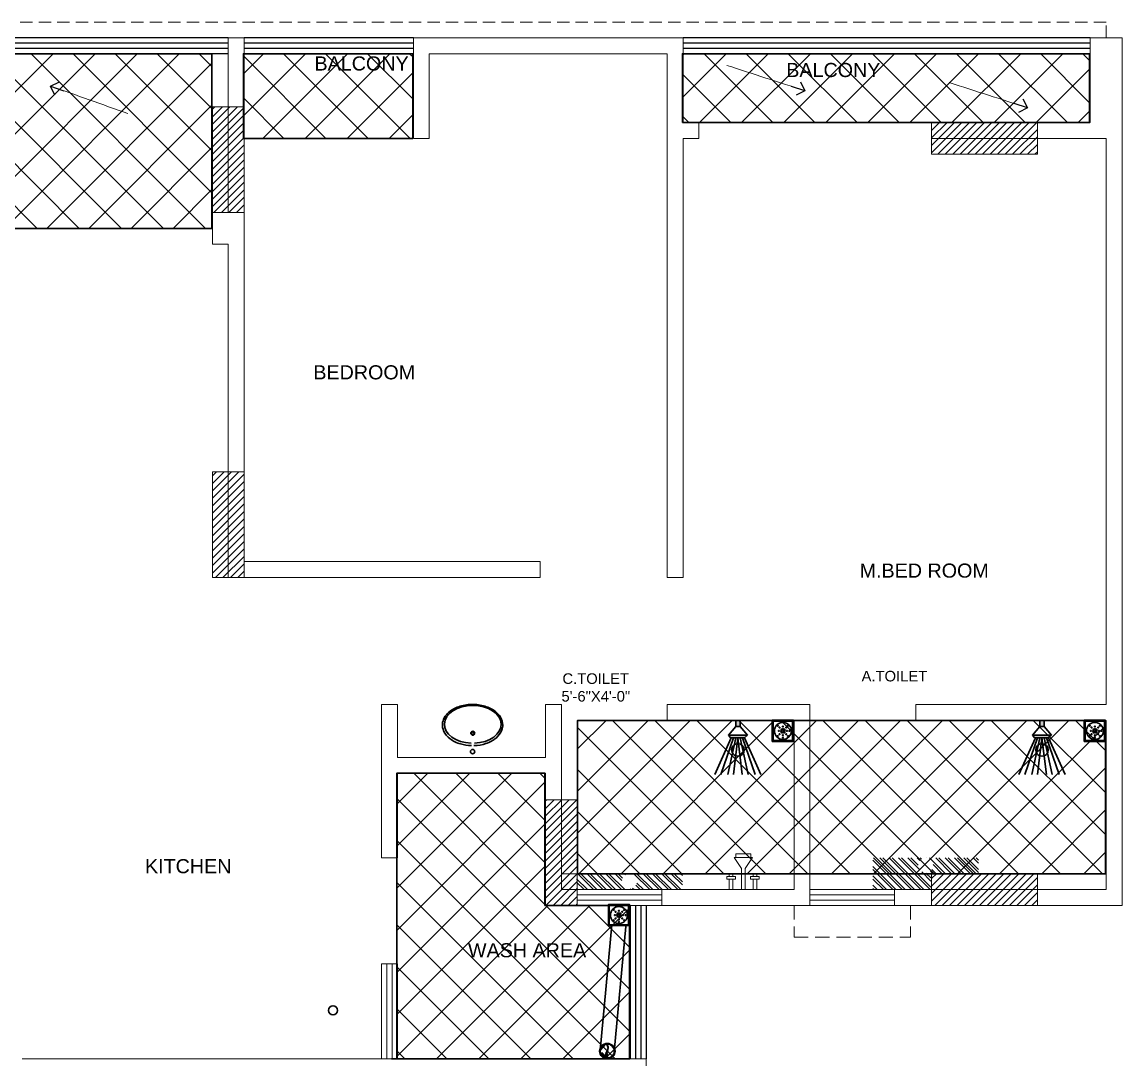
# Model space of a CAD drawing. Header units: inches. Extents: x 1807 to 67852, y 1160 to 20242.
# Drawn here: x 33223.3 to 33535.3, y 9468.4 to 9762.7 of the extents above; entities that cross this region are included whole.
import ezdxf

# ---------------------------------------------------------------- set-up
doc = ezdxf.new("R2010")
doc.units = ezdxf.units.IN
doc.header["$MEASUREMENT"] = 0
doc.linetypes.add('DASHED', pattern=[0.75, 0.5, -0.25])
doc.layers.get('0').update_dxf_attribs({"lineweight": 20})
for name, color, linetype, lineweight in [('4 upvc pip hatch', 6, 'Continuous', 5), ('4. UPCV', 6, 'Continuous', 30), ('Bathing', 3, 'Continuous', 30), ('column_01', 7, 'Continuous', 18), ('Dummy wall', 8, 'Continuous', 18), ('HATCH', 8, 'Continuous', 0), ('N.WALL', 7, 'Continuous', 25), ('PROJ.', 8, 'DASHED', 20), ('RAILING', 8, 'Continuous', 25), ('SUNK', 216, 'Continuous', 30), ('SUNK HTACH', 165, 'Continuous', 15), ('wall', 7, 'Continuous', 20), ('WINDOW', 8, 'Continuous', 15)]:
    doc.layers.add(name, color=color, linetype=linetype, lineweight=lineweight)
doc.layers.add('K.Text', color=7, linetype='Continuous')
doc.layers.add('RA_FURNITURE', color=251, linetype='Continuous', lineweight=18, transparency=0.85)
doc.styles.add('Krupalu', font='arial.ttf', dxfattribs={"height": 8})
doc.styles.add('Krupalu 1', font='arial.ttf')
doc.dimstyles.new('Krupalu', dxfattribs={"dimtxt": 4, "dimasz": 4, "dimexe": 0, "dimexo": 0, "dimgap": 0.09, "dimtad": 0, "dimtoh": 1, "dimdec": 0, "dimzin": 3, "dimdsep": 46, "dimlunit": 4, "dimtxsty": 'Krupalu', "dimblk": 'DOTSMALL', "dimcen": 0, "dimse1": 1, "dimse2": 1, "dimclrd": 256, "dimclre": 256, "dimclrt": 7, "dimadec": 0, "dimazin": 0, "dimtfac": 1, "dimtdec": 0, "dimtofl": 0, "dimtmove": 1, "dimatfit": 0, "dimldrblk": 'OPEN90', "dimfxl": 1, "dimtolj": 1, "dimtzin": 0, "dimlwd": -1, "dimarcsym": 0})
pattern_1 = [(45, (-2883.8112, 0), (-1.0606601718, 1.0606601718), [])]
pattern_2 = [(135, (38121.27, -55328.927), (5.9662135, 5.9662135), []), (45, (38121.27, -55328.927), (5.9662135, -5.9662135), [])]
pattern_3 = [(135, (45572.4495, -82036.0392), (1.325825215, 1.325825215), []), (135, (45571.5656, -82036.0392), (1.325825215, 1.325825215), [])]

# ---------------------------------------------------------------- blocks, each defined once
blk = doc.blocks.new('46H')
at = {"layer": 'RA_FURNITURE'}
for p, q in [((158379.59, -626690.57), (158387.35, -626690.57)), ((158379.59, -626690.57), (158379.59, -626693.49)), ((158380.59, -626690.57), (158380.59, -626693.49)), ((158383.08, -626690.57), (158383.08, -626696.57)), ((158384.08, -626690.57), (158384.08, -626696.57)), ((158386.35, -626690.57), (158386.35, -626693.49)), ((158387.35, -626690.57), (158387.35, -626693.49)), ((158381.31, -626693.49), (158378.88, -626693.49)), ((158378.88, -626694.25), (158378.88, -626693.49)), ((158381.31, -626694.25), (158378.88, -626694.25)), ((158379.59, -626694.25), (158379.59, -626695.16)), ((158380.59, -626695.16), (158379.59, -626695.16)), ((158380.59, -626694.25), (158380.59, -626695.16)), ((158381.31, -626694.25), (158381.31, -626693.49)), ((158385.63, -626694.25), (158385.63, -626693.49)), ((158388.06, -626693.49), (158385.63, -626693.49)), ((158388.06, -626694.25), (158385.63, -626694.25)), ((158386.35, -626694.25), (158386.35, -626695.16)), ((158387.35, -626695.16), (158386.35, -626695.16)), ((158387.35, -626694.25), (158387.35, -626695.16)), ((158388.06, -626694.25), (158388.06, -626693.49)), ((158383.08, -626696.57), (158380.95, -626699.69)), ((158384.08, -626696.57), (158386.2, -626699.69)), ((158386.2, -626699.69), (158380.95, -626699.69)), ((158381.45, -626699.69), (158381.45, -626700.69)), ((158385.7, -626700.69), (158381.45, -626700.69)), ((158385.7, -626699.69), (158385.7, -626700.69))]:
    blk.add_line(p, q, dxfattribs=at)
blk = doc.blocks.new('dfhtutrut')
at = {"layer": 'HATCH'}
h = blk.add_hatch(dxfattribs=at)
h.set_pattern_fill('ANSI31', color=256, scale=12, style=0)
h.set_pattern_definition(pattern_1)
h.paths.add_polyline_path([(142974.93, -629918.98), (142974.93, -629948.98), (142983.93, -629948.98), (142983.93, -629918.98)])
h = blk.add_hatch(dxfattribs=at)
h.set_pattern_fill('ANSI31', color=256, scale=12, style=0)
h.set_pattern_definition(pattern_1)
h.paths.add_polyline_path([(143208.93, -629932.48), (143178.93, -629932.48), (143178.93, -629923.48), (143208.93, -629923.48)])
h = blk.add_hatch(dxfattribs=at)
h.set_pattern_fill('ANSI31', color=256, scale=12, style=0)
h.set_pattern_definition(pattern_1)
h.paths.add_polyline_path([(142983.93, -630052.48), (142983.93, -630022.48), (142974.93, -630022.48), (142974.93, -630052.48)])
h = blk.add_hatch(dxfattribs=at)
h.set_pattern_fill('ANSI31', color=256, scale=12, style=0)
h.set_pattern_definition(pattern_1)
h.paths.add_polyline_path([(143078.43, -630145.48), (143078.43, -630115.48), (143069.43, -630115.48), (143069.43, -630145.48)])
h = blk.add_hatch(dxfattribs=at)
h.set_pattern_fill('ANSI31', color=256, scale=12, style=0)
h.set_pattern_definition(pattern_1)
h.paths.add_polyline_path([(143208.94, -630145.48), (143178.94, -630145.48), (143178.94, -630136.48), (143208.94, -630136.48)])
at = {"layer": 'column_01'}
for points in [[(142974.93, -629918.98), (142974.93, -629948.98), (142983.93, -629948.98), (142983.93, -629918.98)], [(143208.93, -629932.48), (143178.93, -629932.48), (143178.93, -629923.48), (143208.93, -629923.48)], [(142983.93, -630052.48), (142983.93, -630022.48), (142974.93, -630022.48), (142974.93, -630052.48)], [(143078.43, -630145.48), (143078.43, -630115.48), (143069.43, -630115.48), (143069.43, -630145.48)], [(143208.94, -630145.48), (143178.94, -630145.48), (143178.94, -630136.48), (143208.94, -630136.48)]]:
    blk.add_lwpolyline(points, close=True, dxfattribs=at)
blk = doc.blocks.new('Shower')
at = {"layer": 'Bathing'}
h = blk.add_hatch(color=256, dxfattribs=at)
h.paths.add_polyline_path([(60267.42, -3620.43), (60268.65, -3620.43), (60268.65, -3618.64), (60267.42, -3618.64)])
h.paths.add_polyline_path([(60270.16, -3623.63), (60270.73, -3622.8), (60265.35, -3622.8), (60266.15, -3623.63)])
at = {"layer": 'Bathing', "ltscale": 3}
for p, q in [((60267.42, -3620.43), (60267.42, -3618.64)), ((60268.65, -3618.64), (60267.42, -3618.64)), ((60268.65, -3618.64), (60267.42, -3618.64)), ((60268.65, -3620.43), (60268.65, -3618.64)), ((60267.42, -3620.43), (60265.35, -3622.8)), ((60268.65, -3620.43), (60267.42, -3620.43)), ((60268.65, -3620.43), (60267.42, -3620.43)), ((60268.65, -3620.43), (60270.73, -3622.8)), ((60266.15, -3623.63), (60261.5, -3634)), ((60266.78, -3623.63), (60263.15, -3634)), ((60267.42, -3623.63), (60265.17, -3634)), ((60265.35, -3622.8), (60266.15, -3623.63)), ((60270.73, -3622.8), (60265.35, -3622.8)), ((60266.15, -3623.63), (60270.16, -3623.63)), ((60268.04, -3623.63), (60266.8, -3634)), ((60268.04, -3623.63), (60269.27, -3634)), ((60268.65, -3623.63), (60270.9, -3634)), ((60269.29, -3623.63), (60272.92, -3634)), ((60269.92, -3623.63), (60274.57, -3634)), ((60270.16, -3623.63), (60270.73, -3622.8))]:
    blk.add_line(p, q, dxfattribs=at)
for points in [[(60267.42, -3620.43), (60265.35, -3622.8)], [(60270.73, -3622.8), (60268.65, -3620.43)]]:
    blk.add_lwpolyline(points, dxfattribs=at)
blk.add_circle((60268.04, -3627.04), 1.78, dxfattribs=at)
blk = doc.blocks.new('rwrwq')
at = {"layer": 'Bathing'}
for points in [[(19894.37, -3202.34), (19894.37, -3196.34), (19900.37, -3196.34), (19900.37, -3202.34)], [(19894.65, -3202.07), (19894.65, -3196.62), (19900.1, -3196.62), (19900.1, -3202.07)]]:
    blk.add_lwpolyline(points, close=True, dxfattribs=at)
for centre, radius in [((19897.37, -3199.34), 2.42), ((19895.93, -3197.89), 0.129), ((19897.37, -3198.11), 0.129), ((19897.37, -3198.11), 0.129), ((19898.82, -3197.89), 0.129), ((19895.5, -3199.34), 0.129), ((19895.93, -3200.79), 0.129), ((19896.22, -3199.34), 0.129), ((19896.42, -3198.38), 0.129), ((19896.42, -3200.3), 0.129), ((19896.87, -3199.34), 0.129), ((19896.94, -3198.91), 0.129), ((19896.94, -3199.77), 0.129), ((19897.37, -3198.83), 0.129), ((19897.37, -3198.83), 0.129), ((19897.37, -3199.34), 0.129), ((19897.37, -3199.85), 0.129), ((19897.37, -3199.85), 0.129), ((19897.37, -3200.57), 0.129), ((19897.37, -3200.57), 0.129), ((19897.81, -3198.91), 0.129), ((19897.81, -3199.77), 0.129), ((19897.88, -3199.34), 0.129), ((19898.33, -3198.38), 0.129), ((19898.33, -3200.3), 0.129), ((19898.52, -3199.34), 0.129), ((19898.82, -3200.79), 0.129), ((19897.37, -3201.28), 0.129), ((19897.37, -3201.28), 0.129)]:
    blk.add_circle(centre, radius, dxfattribs=at)
blk = doc.blocks.new('_DotSmall')
at = {"color": 0, "linetype": 'ByBlock', "const_width": 0.5}
blk.add_lwpolyline([(-0.0625, 0, 1), (0.0625, 0, 1)], format="xyb", close=True, dxfattribs=at)
blk = doc.blocks.new('_Open90')
at = {"color": 0, "linetype": 'ByBlock', "lineweight": -2}
for p, q in [((0, 0), (-1, 0)), ((-0.5, 0.5), (0, 0)), ((0, 0), (-0.5, -0.5))]:
    blk.add_line(p, q, dxfattribs=at)

msp = doc.modelspace()

# ---------------------------------------------------------------- hatches: boundary and pattern name
at = {"layer": '4 upvc pip hatch', "ltscale": 10}
h = msp.add_hatch(dxfattribs=at)
h.set_pattern_fill('ANSI31', color=256, scale=2, angle=180, style=0)
h.set_pattern_definition([(135, (75845.6991, -84346.43307), (0.1767766953, 0.1767766953), [])])
edge = h.paths.add_edge_path()
edge.add_spline(control_points=[(33389.44, 9468.88), (33389.17, 9469.26), (33388.48, 9470.18), (33390, 9471.55), (33389.33, 9472.48), (33389.07, 9472.86)], knot_values=[0, 0, 0, 0, 1.259254, 3.09623, 4.348223, 4.348223, 4.348223, 4.348223], degree=3, periodic=0)
edge.add_arc((33389.3, 9470.87), 2, 180, 276.738, ccw=False)
edge.add_arc((33389.3, 9470.87), 2, 94.0634, 180, ccw=False)
at = {"layer": 'Dummy wall', "ltscale": 10}
h = msp.add_hatch(dxfattribs=at)
h.set_pattern_fill('ANSI32', color=256, scale=5, angle=180, style=0)
h.set_pattern_definition(pattern_3)
h.paths.add_polyline_path([(33481.09, 9516.67), (33481.09, 9521.17), (33494.6, 9521.17), (33494.6, 9525.67), (33482.58, 9525.67), (33479.6, 9525.67, -2.414214), (33477.45, 9523.53, -0.414214), (33479.6, 9525.67), (33476.61, 9525.67), (33464.6, 9525.67), (33464.6, 9516.67), (33470.6, 9516.67)])
h = msp.add_hatch(dxfattribs=at)
h.set_pattern_fill('ANSI32', color=256, scale=5, angle=180, style=0)
h.set_pattern_definition(pattern_3)
h.paths.add_polyline_path([(33410.6, 9516.67), (33410.6, 9521.17), (33400.04, 9521.17), (33398.58, 9521.17), (33395.6, 9521.17, -2.414214), (33393.45, 9519.03, -0.408178), (33395.55, 9521.17), (33392.61, 9521.17), (33391.06, 9521.17), (33380.6, 9521.17), (33380.6, 9516.67), (33404.6, 9516.67)])
at = {"layer": 'SUNK HTACH', "ltscale": 10}
h = msp.add_hatch(dxfattribs=at)
h.set_pattern_fill('ANSI37', color=114, scale=67.5, angle=180, style=0)
h.set_pattern_definition(pattern_2)
h.paths.add_polyline_path([(33106.1, 9704.17), (33277.17, 9704.17), (33277.17, 9753.67), (33106.1, 9753.67)])
h = msp.add_hatch(dxfattribs=at)
h.set_pattern_fill('ANSI37', color=114, scale=67.5, angle=180, style=0)
h.set_pattern_definition([(135, (38121.27, -55328.927), (5.9662135, 5.9662135), []), (45, (38121.27, -55328.927), (5.9662135, -5.9662135), [])])
h.paths.add_polyline_path([(33334.1, 9729.67), (33286.1, 9729.67), (33286.1, 9753.67), (33334.1, 9753.67)])
h = msp.add_hatch(dxfattribs=at)
h.set_pattern_fill('ANSI37', color=114, scale=67.5, angle=180, style=0)
h.set_pattern_definition(pattern_2)
h.paths.add_polyline_path([(33410.6, 9734.17), (33526.1, 9734.17), (33526.1, 9753.67), (33410.6, 9753.67)])
h = msp.add_hatch(dxfattribs=at)
h.set_pattern_fill('ANSI37', color=256, scale=67.5, angle=180, style=0)
h.set_pattern_definition([(135, (38264.27, -55328.927), (5.9662135, 5.9662135), []), (45, (38264.27, -55328.927), (5.9662135, -5.9662135), [])])
h.paths.add_polyline_path([(33530.6, 9521.17), (33380.86, 9521.17), (33380.86, 9564.65), (33530.6, 9564.65)])
h = msp.add_hatch(dxfattribs=at)
h.set_pattern_fill('ANSI37', color=256, scale=67.5, angle=180, style=0)
h.set_pattern_definition(pattern_2)
h.paths.add_polyline_path([(33395.6, 9512.17), (33395.6, 9468.67), (33329.6, 9468.67), (33329.6, 9549.67), (33371.6, 9549.67), (33371.6, 9512.17)])

# ---------------------------------------------------------------- linework, layer by layer
at = {"layer": '4. UPCV', "ltscale": 10}
for p, q in [((33387.25, 9471.05), (33390.6, 9506.64)), ((33391.23, 9470.68), (33394.59, 9506.26))]:
    msp.add_line(p, q, dxfattribs=at)
for radius in [2.2, 2]:
    msp.add_circle((33389.3, 9470.87), radius, dxfattribs=at)
msp.add_open_spline([(33389.44, 9468.88), (33389.17, 9469.26), (33388.48, 9470.18), (33390, 9471.55), (33389.33, 9472.48), (33389.07, 9472.86)], degree=3, knots=[0, 0, 0, 0, 1.259254, 3.096229, 4.348222, 4.348222, 4.348222, 4.348222], dxfattribs=at)
at = {"layer": 'Bathing'}
for centre, radius in [((33351.14, 9561.01), 0.548), ((33351.14, 9561.01), 0.403), ((33351.08, 9555.79), 0.616)]:
    msp.add_circle(centre, radius, dxfattribs=at)
at = {"layer": 'Bathing', "extrusion": (-0.000530124, 2.76424e-10, 1)}
msp.add_circle((33311.49, 9482.44, -17.21), 1.32, dxfattribs=at)
at = {"layer": 'Bathing', "extrusion": (0, 0, -1)}
msp.add_ellipse((33351.14, 9563.52), major_axis=(8.06, 0), ratio=0.663758, start_param=1.630196, end_param=7.796446, dxfattribs=at)
at = {"layer": 'Bathing'}
for points, knots in [([(33350.75, 9557.49), (33349.7, 9557.52), (33348.66, 9557.68), (33346.57, 9558.29), (33345.54, 9558.79), (33343.88, 9560.06), (33343.24, 9560.83), (33342.62, 9562.27), (33342.51, 9562.91), (33342.57, 9564.18), (33342.76, 9564.8), (33343.39, 9565.97), (33343.84, 9566.51), (33344.94, 9567.45), (33345.6, 9567.86), (33347.39, 9568.68), (33348.61, 9568.99), (33351.13, 9569.24), (33352.43, 9569.17), (33354.86, 9568.65), (33356, 9568.21), (33357.88, 9567.01), (33358.62, 9566.25), (33359.45, 9564.75), (33359.64, 9564.04), (33359.64, 9563.33)], [1.610972, 1.610972, 1.610972, 1.610972, 1.985827, 1.985827, 2.425311, 2.425311, 2.864794, 2.864794, 3.176532, 3.176532, 3.48827, 3.48827, 3.800008, 3.800008, 4.111746, 4.111746, 4.567037, 4.567037, 5.022328, 5.022328, 5.477619, 5.477619, 5.93291, 5.93291, 6.283185, 6.283185, 6.283185, 6.283185]), ([(33359.64, 9563.33), (33359.64, 9562.87), (33359.56, 9562.4), (33359.11, 9561.1), (33358.52, 9560.3), (33356.95, 9558.98), (33355.96, 9558.44), (33353.8, 9557.73), (33352.65, 9557.53), (33351.48, 9557.49)], [0, 0, 0, 0, 0.227893, 0.227893, 0.667377, 0.667377, 1.10686, 1.10686, 1.523521, 1.523521, 1.523521, 1.523521])]:
    msp.add_open_spline(points, degree=3, knots=knots, dxfattribs=at)
at = {"layer": 'PROJ.', "ltscale": 8}
for p, q in [((33442.29, 9512.17), (33442.29, 9503.17)), ((33475.29, 9512.17), (33475.29, 9503.17)), ((33442.29, 9503.17), (33475.29, 9503.17))]:
    msp.add_line(p, q, dxfattribs=at)
at = {"layer": 'PROJ.', "ltscale": 7}
msp.add_lwpolyline([(33530.79, 9758.17), (33530.79, 9762.67), (33101.79, 9762.67), (33101.79, 9758.17)], dxfattribs=at)
at = {"layer": 'RAILING'}
for p, q in [((33281.79, 9758.17), (33106.29, 9758.17)), ((33281.79, 9756.67), (33106.29, 9756.67)), ((33334.29, 9758.17), (33286.29, 9758.17)), ((33334.29, 9756.67), (33286.29, 9756.67)), ((33526.29, 9758.17), (33410.79, 9758.17)), ((33526.29, 9756.67), (33410.79, 9756.67)), ((33281.79, 9755.17), (33106.29, 9755.17)), ((33281.79, 9753.67), (33106.29, 9753.67)), ((33334.29, 9755.17), (33286.29, 9755.17)), ((33334.29, 9753.67), (33286.29, 9753.67)), ((33526.29, 9755.17), (33410.79, 9755.17)), ((33526.29, 9753.67), (33410.79, 9753.67)), ((33395.79, 9512.17), (33395.79, 9468.67)), ((33397.29, 9512.17), (33397.29, 9468.67)), ((33398.79, 9512.17), (33398.79, 9468.67)), ((33400.29, 9512.17), (33400.29, 9468.67))]:
    msp.add_line(p, q, dxfattribs=at)
at = {"layer": 'SUNK'}
for points in [[(33106.1, 9704.17), (33277.17, 9704.17), (33277.17, 9753.67), (33106.1, 9753.67)], [(33334.1, 9729.67), (33286.1, 9729.67), (33286.1, 9753.67), (33334.1, 9753.67)], [(33410.6, 9734.17), (33526.1, 9734.17), (33526.1, 9753.67), (33410.6, 9753.67)], [(33530.6, 9521.17), (33380.86, 9521.17), (33380.86, 9564.65), (33530.6, 9564.65)]]:
    msp.add_lwpolyline(points, close=True, dxfattribs=at)
msp.add_lwpolyline([(33329.6, 9468.67), (33329.6, 9549.67), (33371.6, 9549.67), (33371.6, 9512.17), (33395.6, 9512.17), (33395.6, 9468.67), (33328.1, 9468.67)], dxfattribs=at)
at = {"layer": 'wall'}
for p, q in [((33281.79, 9758.17), (33281.79, 9708.67)), ((33286.29, 9758.17), (33281.79, 9758.17)), ((33286.29, 9758.17), (33286.29, 9609.67)), ((33334.29, 9758.17), (33334.29, 9729.67)), ((33410.79, 9758.17), (33334.29, 9758.17)), ((33410.79, 9758.17), (33410.79, 9734.17)), ((33526.29, 9734.17), (33526.29, 9758.17)), ((33535.29, 9758.17), (33526.29, 9758.17)), ((33535.29, 9758.17), (33535.29, 9512.17)), ((33338.79, 9753.67), (33338.79, 9729.67)), ((33406.29, 9753.67), (33338.79, 9753.67)), ((33406.29, 9753.67), (33406.29, 9605.17)), ((33410.79, 9734.17), (33415.29, 9734.17)), ((33415.29, 9729.67), (33415.29, 9734.17)), ((33481.29, 9729.67), (33481.29, 9734.17)), ((33481.29, 9734.17), (33526.29, 9734.17)), ((33334.29, 9729.67), (33338.79, 9729.67)), ((33410.79, 9729.67), (33415.29, 9729.67)), ((33410.79, 9729.67), (33410.79, 9605.17)), ((33481.29, 9729.67), (33530.79, 9729.67)), ((33530.79, 9729.67), (33530.79, 9569.17)), ((33277.29, 9699.67), (33277.29, 9708.67)), ((33277.29, 9708.67), (33281.79, 9708.67)), ((33281.79, 9699.67), (33277.29, 9699.67)), ((33281.79, 9699.67), (33281.79, 9605.17)), ((33370.29, 9609.67), (33286.29, 9609.67)), ((33370.29, 9609.67), (33370.29, 9605.17)), ((33370.29, 9605.17), (33281.79, 9605.17)), ((33410.79, 9605.17), (33406.29, 9605.17)), ((33325.29, 9569.17), (33329.79, 9569.17)), ((33325.29, 9569.17), (33325.29, 9525.67)), ((33329.79, 9569.17), (33329.79, 9554.17)), ((33371.79, 9569.17), (33371.79, 9554.17)), ((33371.79, 9569.17), (33376.29, 9569.17)), ((33376.29, 9569.17), (33376.29, 9516.67)), ((33406.29, 9569.17), (33406.29, 9564.67)), ((33406.29, 9569.17), (33446.79, 9569.17)), ((33446.79, 9569.17), (33446.79, 9512.17)), ((33476.79, 9569.17), (33476.79, 9564.67)), ((33476.79, 9569.17), (33530.79, 9569.17)), ((33406.29, 9564.67), (33442.29, 9564.67)), ((33442.29, 9564.67), (33442.29, 9516.67)), ((33476.79, 9564.67), (33530.79, 9564.67)), ((33530.79, 9564.67), (33530.79, 9516.67)), ((33329.79, 9554.17), (33371.79, 9554.17)), ((33329.79, 9549.67), (33371.79, 9549.67)), ((33329.79, 9549.67), (33329.79, 9525.67)), ((33371.79, 9549.67), (33371.79, 9512.17)), ((33325.29, 9525.67), (33329.79, 9525.67)), ((33376.29, 9521.17), (33415.3, 9521.17)), ((33461.79, 9521.17), (33500.79, 9521.17)), ((33376.29, 9516.67), (33380.79, 9516.67)), ((33380.79, 9516.67), (33380.79, 9512.17)), ((33404.79, 9516.67), (33442.29, 9516.67)), ((33404.79, 9516.67), (33404.79, 9512.17)), ((33470.79, 9516.67), (33470.79, 9512.17)), ((33470.79, 9516.67), (33530.79, 9516.67)), ((33371.79, 9512.17), (33380.79, 9512.17)), ((33404.79, 9512.17), (33446.79, 9512.17)), ((33470.79, 9512.17), (33535.29, 9512.17)), ((33325.29, 9495.67), (33329.79, 9495.67)), ((33223.29, 9468.67), (33400.29, 9468.67)), ((33400.29, 9468.67), (33400.29, 9464.17))]:
    msp.add_line(p, q, dxfattribs=at)
at = {"layer": 'WINDOW'}
for p, q in [((33404.79, 9516.67), (33380.79, 9516.67)), ((33446.79, 9516.67), (33470.79, 9516.67)), ((33404.79, 9515.17), (33380.79, 9515.17)), ((33380.79, 9513.67), (33404.79, 9513.67)), ((33446.79, 9515.17), (33470.79, 9515.17)), ((33446.79, 9513.67), (33470.79, 9513.67)), ((33380.79, 9512.17), (33404.79, 9512.17)), ((33446.79, 9512.17), (33470.79, 9512.17)), ((33325.29, 9495.67), (33325.29, 9468.67)), ((33326.79, 9495.67), (33326.79, 9468.67)), ((33328.29, 9495.67), (33328.29, 9468.67)), ((33329.79, 9495.67), (33329.79, 9468.67))]:
    msp.add_line(p, q, dxfattribs=at)

# ---------------------------------------------------------------- block references
at = {"layer": 'Bathing', "xscale": -1}
for name, p in [('Shower', (93694.38, 13183.31)), ('rwrwq', (53336.47, 12761.02)), ('Shower', (93780.63, 13183.31)), ('rwrwq', (53424.97, 12761.02)), ('rwrwq', (53289.97, 12708.79))]:
    msp.add_blockref(name, p, dxfattribs=at)
at = {"layer": 'column_01'}
msp.add_blockref('dfhtutrut', (-109697.64, 639657.65), dxfattribs=at)
at = {"layer": 'wall', "xscale": -1, "rotation": 180}
msp.add_blockref('46H', (-124955.68, -617173.89), dxfattribs=at)

# ---------------------------------------------------------------- texts
at = {"layer": 'K.Text', "style": 'Krupalu 1'}
for s, height, p in [('BALCONY', 4, (33306.25, 9748.92)), ('BALCONY', 4, (33440.06, 9747.07)), ('BEDROOM', 4, (33305.92, 9661.35)), ('M.BED ROOM', 4, (33460.87, 9605.13)), ('A.TOILET', 3, (33461.42, 9575.7)), ('C.TOILET', 3, (33376.58, 9575)), ('5\'-6"X4\'-0"', 3, (33376.3, 9569.99)), ('KITCHEN', 4, (33258.17, 9521.32)), ('WASH AREA', 4, (33349.78, 9497.48))]:
    msp.add_text(s, height=height, dxfattribs=at).set_placement(p)

# ---------------------------------------------------------------- leaders
at = {"layer": 'N.WALL', "color": 1, "path_type": 1}
for points in [[(33445.37, 9743.2), (33423.19, 9750.37)], [(33231.39, 9744.52), (33253.34, 9736.72)], [(33508.48, 9738.35), (33486.31, 9745.51)]]:
    msp.add_leader(points, dimstyle='Krupalu', override={"dimgap": 0.09, "dimtad": 0, "dimclrd": 1}, dxfattribs=at)

doc.saveas('drawing.dxf')
